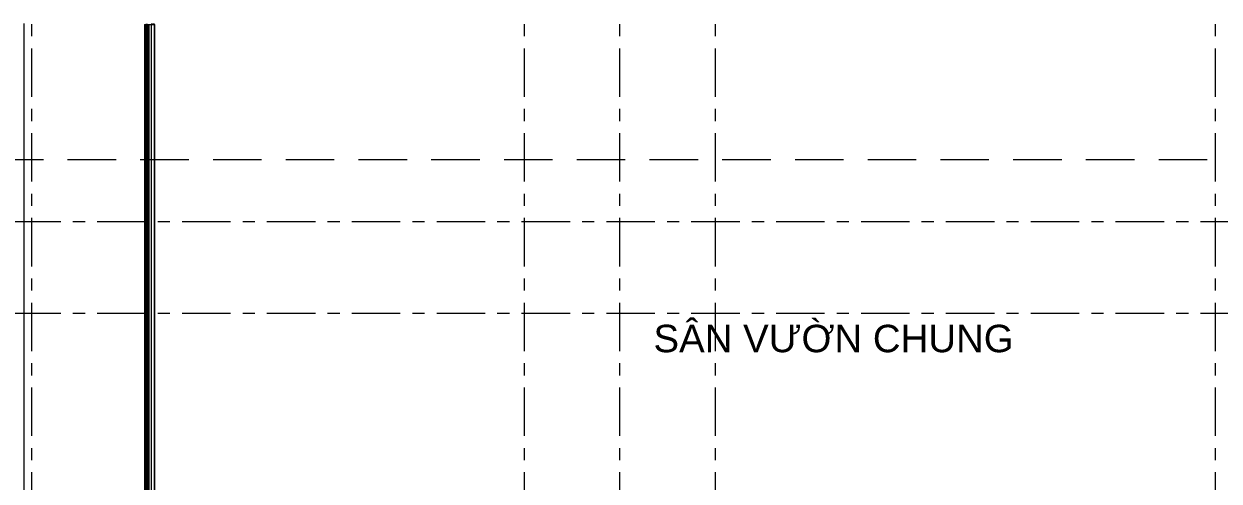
# Model space of a CAD drawing. Header units: millimetres. Extents: x -20144 to 104140, y -11426 to 48263.
# Drawn here: x 1401 to 17051, y 15703 to 21697 of the extents above; entities that cross this region are included whole.
import ezdxf

# ---------------------------------------------------------------- set-up
doc = ezdxf.new("R2010")
doc.units = ezdxf.units.MM
doc.linetypes.add('Grid Line', pattern=[22.225, 12.7, -3.175, 3.175, -3.175])
doc.linetypes.add('HIDDEN2', pattern=[4.7625, 3.175, -1.5875])
for name, color, linetype, lineweight in [('CHU', 181, 'Continuous', 5), ('KI-HIEU-1', 151, 'Continuous', 9), ('NET THAY 1', 41, 'Continuous', 5), ('NET THAY 2', 55, 'Continuous', 5), ('NET-THAY', 2, 'Continuous', 15), ('TRUC', 225, 'Continuous', 5)]:
    doc.layers.add(name, color=color, linetype=linetype, lineweight=lineweight)
doc.styles.add('Arial_2', font='arial_1.ttf', dxfattribs={"height": 360})

# ---------------------------------------------------------------- blocks, each defined once
blk = doc.blocks.new('Railing - NBS_RailInfillPnl_Post-847067-MẶT BẰNG TẦNG 4')
at = {"layer": 'NET THAY 2'}
for p, q in [((-13, -5), (-13, 5)), ((13, 5), (-13, 5)), ((13, 5), (13, -5)), ((-13, -5), (13, -5))]:
    blk.add_line(p, q, dxfattribs=at)
blk = doc.blocks.new('Railing - Railing-863470-MẶT BẰNG TẦNG 4')
at = {"layer": 'NET THAY 1'}
for p, q in [((2978, 21690), (2997, 21690)), ((2978, 21690), (2978, 11600)), ((3019, 21690), (3038, 21690)), ((3038, 21690), (3048, 21690)), ((3038, 21690), (3038, 11600)), ((3048, 21690), (3068, 21690))]:
    blk.add_line(p, q, dxfattribs=at)
at = {"extrusion": (0, 0, -1), "zscale": -1}
for p in [(-3008, 19672), (-3008, 17654), (-3008, 15636), (-3008, 13618)]:
    blk.add_blockref('Railing - NBS_RailInfillPnl_Post-847067-MẶT BẰNG TẦNG 4', p, dxfattribs=at)
blk = doc.blocks.new('Top Rail Type - Top Rail_Internal_-863475-MẶT BẰNG TẦNG 4')
at = {"layer": 'NET THAY 1'}
for p, q in [((2997, 21690), (3019, 21690)), ((2997, 11600), (2997, 21690)), ((3019, 11600), (3019, 21690))]:
    blk.add_line(p, q, dxfattribs=at)
blk = doc.blocks.new('Top Rail Type - Top Rail_Internal_-V4-MẶT BẰNG TẦNG 4')
at = {"layer": 'NET THAY 1'}
for p, q in [((3019, 21690), (2997, 21690)), ((2997, 21690), (2997, 11600)), ((3019, 21690), (3019, 11600))]:
    blk.add_line(p, q, dxfattribs=at)
blk = doc.blocks.new('Handrail Type - Handrail_Internal_-863486-MẶT BẰNG TẦNG 4')
at = {"layer": 'NET THAY 1'}
for p, q in [((3068, 21690), (3068, 11600)), ((3068, 21690), (3110, 21690)), ((3110, 11600), (3110, 21690))]:
    blk.add_line(p, q, dxfattribs=at)
blk = doc.blocks.new('Handrail Type - ALB-BALUSTER-843717-MẶT BẰNG TẦNG 4')
at = {"layer": 'NET THAY 1'}
for p, q in [((4, 21), (0, 21)), ((0, -21), (0, 21)), ((4, 5), (4, 21)), ((4, 21), (4, -21)), ((0, -21), (4, -21)), ((4, -21), (4, -5))]:
    blk.add_line(p, q, dxfattribs=at)
blk = doc.blocks.new('Handrail Type - Handrail_Internal_-V5-MẶT BẰNG TẦNG 4')
at = {"layer": 'NET THAY 1'}
for p, q in [((3068, 21690), (3068, 11600)), ((3110, 21690), (3110, 11600))]:
    blk.add_line(p, q, dxfattribs=at)

msp = doc.modelspace()

# ---------------------------------------------------------------- linework, layer by layer
at = {"layer": 'KI-HIEU-1', "linetype": 'HIDDEN2', "ltscale": 200}
msp.add_line((-17077.5, 19919), (101073.8, 19919), dxfattribs=at)
at = {"layer": 'NET-THAY', "lineweight": 9}
msp.add_line((1400.5, 21699.9), (1400.5, 11599.9), dxfattribs=at)
at = {"layer": 'TRUC', "linetype": 'Grid Line', "ltscale": 50}
for p, q in [((1500.5, 43599.9), (1500.5, -7167.6)), ((7950.5, 43599.9), (7950.5, -4500.1)), ((9200.5, 43599.9), (9200.5, -7167.6)), ((10450.5, 43599.9), (10450.5, -4500.1)), ((17000.5, 43599.9), (17000.5, -4500.1)), ((43000.5, 19099.9), (-12092.4, 19099.9)), ((43000.5, 17899.9), (-14407, 17899.9))]:
    msp.add_line(p, q, dxfattribs=at)

# ---------------------------------------------------------------- block references
at = {"color": 253, "lineweight": 9}
for name in ['Railing - Railing-863470-MẶT BẰNG TẦNG 4', 'Top Rail Type - Top Rail_Internal_-863475-MẶT BẰNG TẦNG 4', 'Top Rail Type - Top Rail_Internal_-V4-MẶT BẰNG TẦNG 4', 'Handrail Type - Handrail_Internal_-863486-MẶT BẰNG TẦNG 4', 'Handrail Type - Handrail_Internal_-V5-MẶT BẰNG TẦNG 4']:
    msp.add_blockref(name, (0, 0), dxfattribs=at)
at = {"color": 253, "lineweight": 9, "rotation": 90}
msp.add_blockref('Handrail Type - ALB-BALUSTER-843717-MẶT BẰNG TẦNG 4', (3089.2, 21689.9), dxfattribs=at)

# ---------------------------------------------------------------- texts
at = {"layer": 'CHU', "color": 253, "insert": (14360.3, 17752.6), "char_height": 360, "width": 4676.3, "attachment_point": 3, "line_spacing_factor": 0.936439, "style": 'Arial_2'}
msp.add_mtext('\\pt2540.0016,5079.9996,7620.0012,10159.9992,12700.0008,15239.9988,17780.0004,20319.9984,22860,25400.0016,27939.9996,30480.0012,33019.9992,35560.0008,38099.9988,40640.0004,43179.9984,45720,48260.0016,50799.9996,53340.0012,55879.9992,58420.0008,60959.9988,63500.0004,66039.9984,68580,71120.0016,73659.9996,76200.0012,78739.9992,81280.0008;SÂN VƯỜN CHUNG', dxfattribs=at)

doc.saveas('drawing.dxf')
